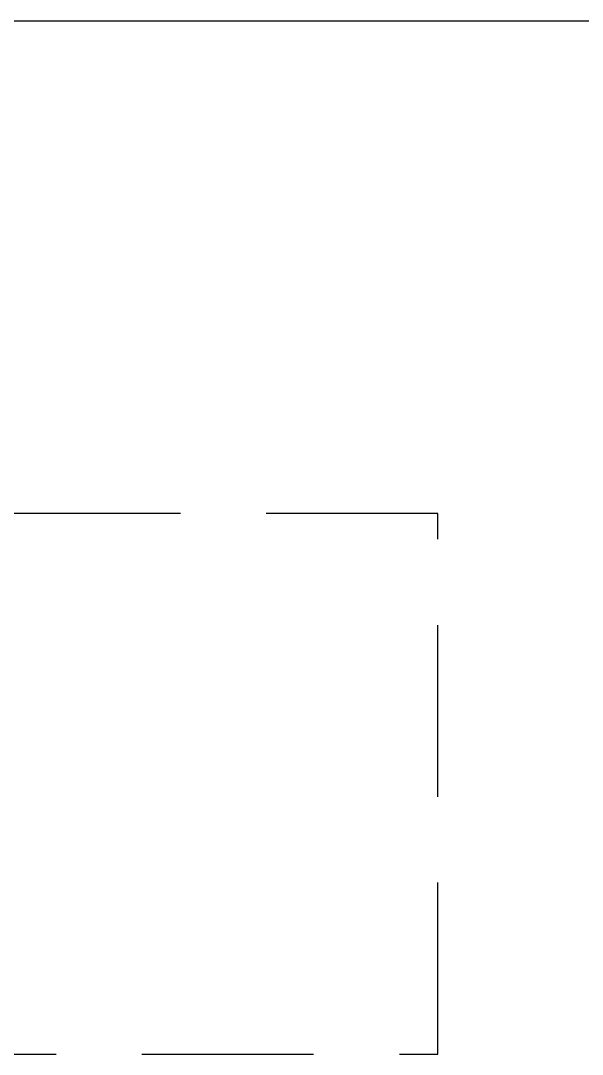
# Model space of a CAD drawing. Header units: centimetres. Extents: x 0 to 1084401, y -139216 to 99734.
# Drawn here: x 909773.5 to 909856.6, y 10099.1 to 10252 of the extents above; entities that cross this region are included whole.
import ezdxf

# ---------------------------------------------------------------- set-up
doc = ezdxf.new("R2010")
doc.units = ezdxf.units.CM
doc.header["$LTSCALE"] = 4
doc.linetypes.add('DASHED2', pattern=[9.524999999999999, 6.35, -3.175])
doc.layers.add('0.6', color=6, linetype='Continuous')
doc.layers.add('PROJEÇÕES', color=1, linetype='DASHED2')

msp = doc.modelspace()

# ---------------------------------------------------------------- linework, layer by layer
at = {"layer": '0.6'}
msp.add_lwpolyline([(909715.2346801861, 10252.01251930817), (909915.2346801861, 10252.01251930817), (909915.2346801861, 10242.01251930817)], dxfattribs=at)
at = {"layer": 'PROJEÇÕES', "color": 250}
msp.add_lwpolyline([(909715.2346801861, 10099.0980758253), (909835.2346801861, 10099.0980758253), (909835.2346801861, 10179.0980758253), (909715.2346801861, 10179.0980758253)], close=True, dxfattribs=at)

doc.saveas('drawing.dxf')
